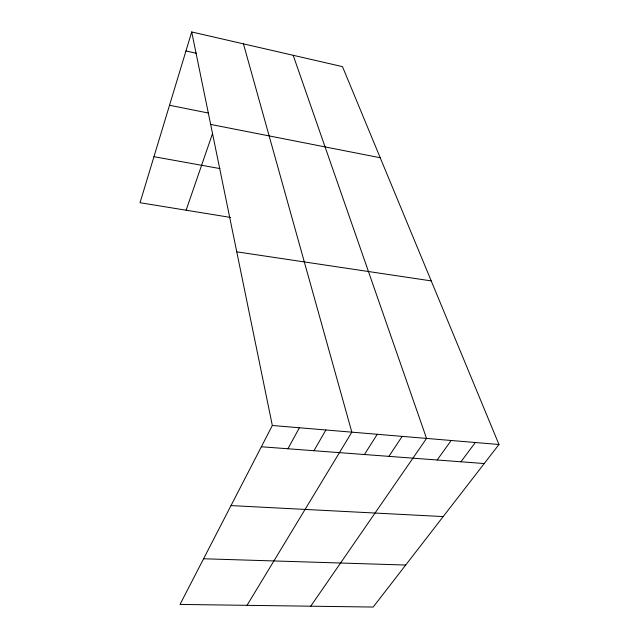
<?xml version="1.0" encoding="UTF-8"?>
<svg xmlns="http://www.w3.org/2000/svg" width="639" height="639" viewBox="0 0 639 639"><rect width="100%" height="100%" fill="white"/><g stroke="black" fill="none" stroke-linecap="round" stroke-linejoin="round"><path stroke-width="0.96" d="M191.708 31.95L272.334 425.494L180.022 604.422L373.192 607.05L498.971 444.496L342.488 66.64L191.708 31.95L140.029 202.731L230.655 217.444M186.117 210.215L212.547 133.503M287.917 448.77L299.395 427.763M313.941 450.727L325.882 429.983M247.029 605.333L351.833 432.164L243.443 43.851M364.422 454.521L377.242 434.296M388.911 456.366L402.147 436.381M310.746 606.203L426.548 438.426L293.189 55.297M437.164 460L451.182 440.495M460.935 461.781L475.32 442.515M203.577 558.766L405.693 565.044M231.014 505.585L443.194 516.576M261.359 446.765L484.234 463.539M272.334 425.494L498.971 444.496M236.749 251.83L431.221 280.896M153.959 156.691L219.976 168.592M210.646 124.421L380.221 157.745M169.527 105.259L208.362 113.047M185.957 50.96L196.5 53.301"/></g></svg>
